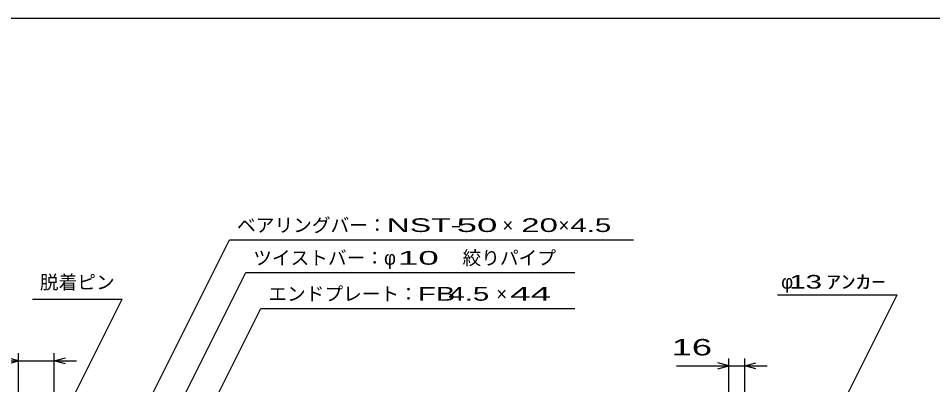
# Model space of a CAD drawing. Units: millimetres, scale not verified. Extents: x -1456 to 1389, y -1026 to 839.
# Drawn here: x -889 to 89, y 447 to 839 of the extents above; entities that cross this region are included whole.
import ezdxf
from ezdxf.enums import TextEntityAlignment as Align

# ---------------------------------------------------------------- set-up
doc = ezdxf.new("R2010")
doc.units = ezdxf.units.MM
doc.header["$LTSCALE"] = 8
doc.layers.add('0_2', color=150, linetype='Continuous', lineweight=25)
doc.layers.add('22', color=2, linetype='Continuous', lineweight=25)
doc.styles.add('ベクトル', font='')
doc.styles.get('ベクトル').set_extended_font_data('ベクトル')

msp = doc.modelspace()

# ---------------------------------------------------------------- linework, layer by layer
at = {"layer": '0_2'}
msp.add_line((-1379.2, 838.8), (1388.8, 838.8), dxfattribs=at)
at = {"layer": '22', "color": 4}
for p, q in [((-851, 226.3), (-663.25, 601.8)), ((-663.25, 601.8), (-231.25, 601.8)), ((-791.25, 276.3), (-646, 566.8)), ((-646, 566.8), (-294, 566.8)), ((-874.25, 538.3), (-778.25, 538.3)), ((-840, 414.8), (-778.25, 538.3)), ((-77, 542.8), (51, 542.8)), ((-5, 430.8), (51, 542.8)), ((-707.55, 372.8), (-629.8, 528.3)), ((-629.8, 528.3), (-293.8, 528.3)), ((-889, 384.3), (-889, 480.3)), ((-851, 418.8), (-851, 480.3)), ((-945, 472.3), (-889, 472.3)), ((-889, 472.3), (-901, 475.5)), ((-901, 469.1), (-889, 472.3)), ((-889, 472.3), (-851, 472.3)), ((-851, 472.3), (-839, 475.5)), ((-839, 469.1), (-851, 472.3)), ((-851, 472.3), (-827, 472.3)), ((-129, 466.8), (-141, 470)), ((-129, 386.8), (-129, 474.8)), ((-112, 418.8), (-112, 474.8)), ((-112, 466.8), (-100, 470)), ((-185, 466.8), (-129, 466.8)), ((-141, 463.6), (-129, 466.8)), ((-129, 466.8), (-112, 466.8)), ((-100, 463.6), (-112, 466.8)), ((-112, 466.8), (-88, 466.8))]:
    msp.add_line(p, q, dxfattribs=at)

# ---------------------------------------------------------------- texts
at = {"layer": '22', "style": 'ベクトル'}
for s, p in [('ベアリングバー：', (-655.25, 617.4)), ('×', (-371.25, 617.4)), ('×', (-311.25, 617.4)), ('ツイストバー：', (-638, 582.4)), ('絞りパイプ', (-414, 582.4)), ('φ', (-498, 582.4)), ('脱着ピン', (-866.25, 556.3)), ('φ', (-73, 556.8)), ('エンドプレート：', (-621.8, 543.9)), ('×', (-377.8, 543.9))]:
    msp.add_text(s, height=14.66, dxfattribs=at).set_placement(p, align=Align.MIDDLE_LEFT)
for s, height, width, p in [('NST-', 14.66, 1.75, (-495.25, 617.4)), (' 50 ', 14.66, 2, (-431.25, 617.4)), ('20', 14.66, 1.8, (-351.25, 617.4)), (' 4.5 ', 14.66, 1.6, (-307.25, 617.4)), (' 10 ', 14.66, 2, (-494, 582.4)), (' 13 ', 14.66, 1.6, (-73, 556.8)), ('ｱﾝｶｰ', 14.66, 1.6, (-25, 556.8)), ('FB', 14.66, 1.6, (-461.8, 543.9)), (' 4.5 ', 14.66, 1.6, (-437.8, 543.9)), (' 44 ', 14.66, 2, (-373.8, 543.9)), (' 16 ', 17.6, 1.65, (-201, 486.8))]:
    msp.add_text(s, height=height, dxfattribs=dict(at, width=width)).set_placement(p, align=Align.MIDDLE_LEFT)

doc.saveas('drawing.dxf')
